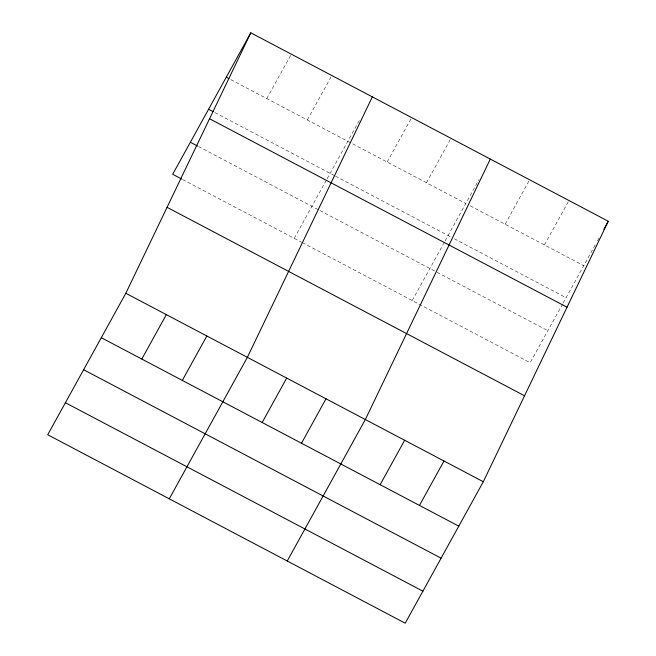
<?xml version="1.0" encoding="UTF-8"?>
<svg xmlns="http://www.w3.org/2000/svg" width="656" height="656" viewBox="0 0 656 656"><rect width="100%" height="100%" fill="white"/><g stroke="black" fill="none" stroke-linecap="round" stroke-linejoin="round"><path stroke-width="0.49" stroke-dasharray="3.28 2.46" d="M266.779 98.58L291.305 54.161M307.295 119.941L331.821 75.514M294.241 238.349L326.688 179.564M327.18 178.678L360.07 119.089M387.138 162.024L411.656 117.604M426.457 182.753L450.984 138.334M412.206 300.538L444.653 241.752M445.145 240.867L479.028 179.498M505.104 224.221L529.63 179.793M544.431 244.95L568.957 200.523M562.627 303.949L530.179 362.727L303.179 243.056M563.119 303.056L595.525 244.352M597.485 240.801L599.445 237.242M230.764 79.597L465.785 203.491M470.254 205.845L583.75 265.68M214.889 112.57L334.601 175.677M335.495 176.152L450.787 236.931M454.362 238.809L566.071 297.701M198.473 146.518L319.07 210.092M319.964 210.56L436.142 271.805M437.035 272.281L547.858 330.698M182.598 179.498L302.285 242.589"/><path stroke-width="0.98" d="M125.821 293.273L250.789 32.8L608.276 221.252L483.308 481.725L405.211 623.2L47.724 434.748L125.821 293.273L483.308 481.725M372.337 96.875L247.369 357.348L169.273 498.822M490.303 159.064L365.335 419.537L287.238 561.011M250.789 32.8L172.692 174.275L181.696 179.022M141.811 359.053L166.337 314.634M182.327 380.414L206.853 335.987M262.17 422.505L286.688 378.077M301.489 443.235L326.016 398.807M380.136 484.694L404.662 440.266M419.463 505.423L443.981 460.996M603.864 229.247L608.276 221.252M226.263 77.228L228.969 78.646M208.583 109.249L213.085 111.627M209.551 118.752L567.038 307.213M190.371 142.245L197.571 146.042M167.059 207.321L524.546 395.773M101.295 337.701L458.782 526.153M83.615 369.722L441.103 558.174M65.403 402.718L422.89 591.171"/></g></svg>
